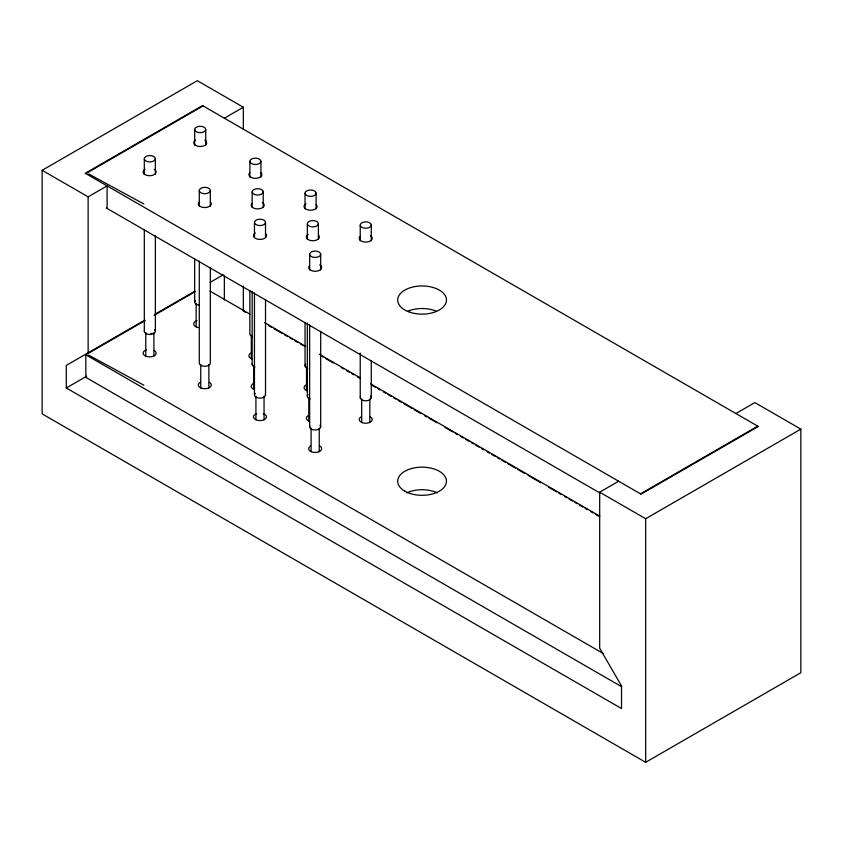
<?xml version="1.0" encoding="UTF-8"?>
<svg xmlns="http://www.w3.org/2000/svg" width="843" height="843" viewBox="0 0 843 843"><rect width="100%" height="100%" fill="white"/><g stroke="black" fill="none" stroke-linecap="round" stroke-linejoin="round"><path stroke-width="1.26" d="M735.897 413.534L754.864 402.585L800.85 429.129L800.85 672.703L645.664 762.304L42.15 413.871L42.15 170.297L197.336 80.696L243.321 107.24L243.321 129.59M85.828 173.616L203.089 105.912M42.15 170.297L88.136 196.84L107.103 185.892L107.103 208.453M224.354 118.199L243.321 107.24M144.891 320.045L66.291 365.419L66.291 387.98L621.523 708.541L621.523 685.981L599.679 648.151L599.679 492.186L618.646 481.227M154.838 314.302L194.838 291.204M210.16 282.363L223.216 274.818M621.681 686.739L85.828 377.369L85.828 354.798L145.028 320.625M154.132 315.366L195.123 291.71M66.291 387.98L86.724 376.189M640.49 493.84L757.741 426.147M599.679 492.186L645.664 518.73L800.85 429.129M88.705 173.943L143.858 203.995M88.705 355.135L143.858 385.188M106.355 208.021L600.016 493.039M209.928 291.056L249.834 314.091M264.649 322.648L305.693 346.347M319.381 354.25L360.425 377.938M370.678 383.86L599.847 516.169M245.598 312.31L243.321 310.993L243.321 286.019M268.39 325.472L271.804 327.442M274.08 328.759L282.057 333.364M284.333 334.682L287.758 336.652M290.034 337.969L292.31 339.286M294.586 340.593L298.011 342.574M300.287 343.891L303.701 345.862M320.793 355.725L323.069 357.042M325.345 358.359L333.322 362.964M341.299 367.569L343.575 368.886M347 370.857L349.276 372.174M351.552 373.491L353.828 374.798M357.253 376.779L359.529 378.086M372.058 385.325L375.483 387.295M377.759 388.612L380.035 389.93M383.46 391.9L385.736 393.217M388.012 394.535L391.426 396.505M393.713 397.822L395.989 399.139M398.265 400.457L401.679 402.427M403.966 403.744L411.942 408.349M414.219 409.666L421.047 413.607M424.472 415.588L426.748 416.895M429.024 418.212L437.001 422.817M444.978 427.422L452.954 432.027M455.231 433.344L457.507 434.661M460.931 436.632L463.207 437.949M465.484 439.266L468.898 441.237M471.184 442.554L473.46 443.871M475.737 445.188L479.161 447.159M481.437 448.476L483.713 449.783M487.128 451.764L489.414 453.081M491.69 454.388L495.104 456.369M497.381 457.686L499.667 458.992M501.943 460.31L505.357 462.28M507.644 463.597L515.61 468.202M517.897 469.519L524.725 473.471M528.15 475.441L540.679 482.681M548.656 487.286L556.633 491.88M558.909 493.197L561.185 494.514M564.599 496.485L566.886 497.802M569.162 499.119L572.576 501.09M574.863 502.407L577.139 503.724M579.415 505.041L582.829 507.012M585.116 508.329L587.392 509.646M590.806 511.617L593.082 512.934M595.369 514.251L598.783 516.222M85.828 354.798L603.44 653.641M645.664 518.73L645.664 762.304M371.278 225.049A5.532 3.193 0 0 1 362.985 227.81A5.532 3.193 0 0 1 362.985 222.289A5.532 3.193 0 0 1 371.278 225.049L371.278 240.74M371.278 361.004L371.278 397.611M369.814 398.918L369.814 422.459M361.679 398.918L361.679 422.459M360.224 225.049L360.224 240.74M360.224 353.164L360.224 397.611M320.698 254.249A5.532 3.193 0 0 1 312.405 257.01A5.532 3.193 0 0 1 312.405 251.488A5.532 3.193 0 0 1 320.698 254.249L320.698 269.939M320.698 331.383L320.698 426.811M319.234 428.118L319.234 451.658M318.391 223.722A5.532 3.193 0 0 1 310.108 226.482A5.532 3.193 0 0 1 310.108 220.961A5.532 3.193 0 0 1 318.391 223.722L318.391 239.412M316.093 193.195L316.093 208.874M311.099 428.118L311.099 451.658M309.644 254.249L309.644 269.939M309.644 324.84L309.644 426.811M308.801 397.59L308.801 421.131M307.337 223.722L307.337 239.412M307.337 323.069L307.337 396.284M306.504 367.063L306.504 390.604M305.04 193.195L305.04 208.874M305.04 322.616L305.04 365.746M265.513 222.394A5.532 3.193 0 0 1 257.22 225.155A5.532 3.193 0 0 1 257.22 219.633A5.532 3.193 0 0 1 265.513 222.394L265.513 236.778M265.513 299.518L265.513 394.956M264.049 396.263L264.049 419.803M263.216 191.867A5.532 3.193 0 0 1 254.923 194.628A5.532 3.193 0 0 1 254.923 189.095A5.532 3.193 0 0 1 263.216 191.867L263.216 207.547M260.919 161.329A5.532 3.193 0 0 1 252.626 164.1A5.532 3.193 0 0 1 252.626 158.568A5.532 3.193 0 0 1 260.919 161.329L260.919 177.019M255.924 396.263L255.924 419.803M254.46 222.394L254.46 236.778M254.46 292.985L254.46 394.956M253.627 365.736L253.627 389.276M252.162 191.867L252.162 207.547M252.162 291.214L252.162 364.429M251.33 335.198L251.33 358.739M249.865 161.329L249.865 177.019M249.865 290.751L249.865 333.891A5.532 3.193 0 0 0 252.626 336.663M224.354 275.45L224.354 299.992M210.339 190.539A5.532 3.193 0 0 1 202.046 193.3A5.532 3.193 0 0 1 202.046 187.768A5.532 3.193 0 0 1 210.339 190.539L210.339 206.219M210.339 267.663L210.339 363.101A5.532 3.193 0 0 1 204.807 366.284A5.532 3.193 0 0 1 199.285 363.101L199.285 261.13M208.874 364.408L208.874 387.949M205.745 129.474A5.532 3.193 0 0 1 197.452 132.246A5.532 3.193 0 0 1 197.452 126.713A5.532 3.193 0 0 1 205.745 129.474L205.745 145.165M200.75 364.408L200.75 387.949M199.285 190.539L199.285 206.219M196.145 303.343L196.145 326.884M194.68 129.474L194.68 145.165M194.68 258.896L194.68 302.036M155.365 158.737A5.532 3.193 0 0 1 147.072 161.498A5.532 3.193 0 0 1 147.072 155.976A5.532 3.193 0 0 1 155.365 158.737L155.365 174.427M155.365 235.871L155.365 331.299M153.9 332.606L153.9 356.146M145.776 332.606L145.776 356.146M144.311 158.737L144.311 174.427M144.311 229.328L144.311 331.299M88.136 196.84L88.136 352.806M406.726 492.86A24.384 14.078 0 0 1 437.422 492.86M198.526 327.569A6.502 3.751 0 0 1 193.764 324.429A6.502 3.751 0 0 1 196.956 320.688M154.227 350.488A6.502 3.751 0 0 1 153.816 356.02A6.502 3.751 0 0 1 144.301 355.293A6.502 3.751 0 0 1 146.376 349.887M307.316 390.899A6.502 3.751 0 0 1 307.316 384.397M319.76 446.052A6.502 3.751 0 0 1 319.76 451.363A6.502 3.751 0 0 1 310.572 451.363A6.502 3.751 0 0 1 310.572 446.052M263.237 413.607A6.502 3.751 0 0 1 264.965 419.266A6.502 3.751 0 0 1 255.007 419.266A6.502 3.751 0 0 1 256.736 413.607M309.613 421.437A6.502 3.751 0 0 1 308.275 415.525M370.34 416.853A6.502 3.751 0 0 1 370.34 422.164A6.502 3.751 0 0 1 361.152 422.164A6.502 3.751 0 0 1 361.152 416.853M254.438 389.582A6.502 3.751 0 0 1 254.438 383.07M209.412 382.343A6.502 3.751 0 0 1 209.412 387.654A6.502 3.751 0 0 1 200.213 387.654A6.502 3.751 0 0 1 200.213 382.343M252.141 359.044A6.502 3.751 0 0 1 250.792 353.143M198.779 305.124A5.532 3.193 0 0 1 195.428 300.445M370.53 396.01A5.532 3.193 0 0 1 366.473 400.773A5.532 3.193 0 0 1 360.404 396.779M307.8 368.517A5.532 3.193 0 0 1 305.777 364.155M254.923 367.19A5.532 3.193 0 0 1 252.352 363.596M310.108 399.045A5.532 3.193 0 0 1 308.085 394.682M319.95 425.209A5.532 3.193 0 0 1 315.893 429.972A5.532 3.193 0 0 1 309.824 425.989M265.324 394.124A5.532 3.193 0 0 1 259.265 398.117A5.532 3.193 0 0 1 255.197 393.354M151.877 333.333A4.067 2.35 0 0 1 150.897 333.565M154.627 329.708A5.532 3.193 0 0 1 150.56 334.46A5.532 3.193 0 0 1 144.501 330.477M407.749 311.215A24.384 14.078 0 0 1 436.411 311.215M204.807 140.096A6.502 3.751 0 0 1 204.807 145.407A6.502 3.751 0 0 1 195.618 145.407A6.502 3.751 0 0 1 195.618 140.096M154.227 169.295A6.502 3.751 0 0 1 154.227 174.606A6.502 3.751 0 0 1 145.038 174.606A6.502 3.751 0 0 1 145.038 169.295M316.199 204.586A6.502 3.751 0 0 1 314.302 209.538A6.502 3.751 0 0 1 305.587 208.874A6.502 3.751 0 0 1 305.967 203.806M319.76 264.871A6.502 3.751 0 0 1 320.15 269.939A6.502 3.751 0 0 1 311.436 270.603A6.502 3.751 0 0 1 309.539 265.65M265.619 233.785A6.502 3.751 0 0 1 263.722 238.738A6.502 3.751 0 0 1 255.007 238.084A6.502 3.751 0 0 1 255.387 233.016M318.496 235.113A6.502 3.751 0 0 1 316.599 240.065A6.502 3.751 0 0 1 307.885 239.412A6.502 3.751 0 0 1 308.275 234.343M370.34 235.671A6.502 3.751 0 0 1 370.73 240.74A6.502 3.751 0 0 1 362.016 241.393A6.502 3.751 0 0 1 360.119 236.44M262.289 202.478A6.502 3.751 0 0 1 262.668 207.547A6.502 3.751 0 0 1 253.964 208.21A6.502 3.751 0 0 1 252.057 203.258M210.444 201.93A6.502 3.751 0 0 1 204.807 207.568A6.502 3.751 0 0 1 199.18 201.93M261.024 172.731A6.502 3.751 0 0 1 255.387 178.358A6.502 3.751 0 0 1 249.76 172.731M202.51 105.586L85.259 173.279L641.059 494.167L758.321 426.474L202.51 105.586M404.83 491.184A24.384 14.078 0 0 0 445.631 484.873A24.384 14.078 0 0 0 415.768 467.633A24.384 14.078 0 0 0 404.83 491.184M306.662 195.45A5.532 3.193 0 0 0 315.904 194.016A5.532 3.193 0 0 0 309.139 190.107A5.532 3.193 0 0 0 306.662 195.45M409.877 312.237A24.384 14.078 0 0 0 446.463 300.045A24.384 14.078 0 0 0 409.877 287.853A24.384 14.078 0 0 0 409.877 312.237"/></g></svg>
